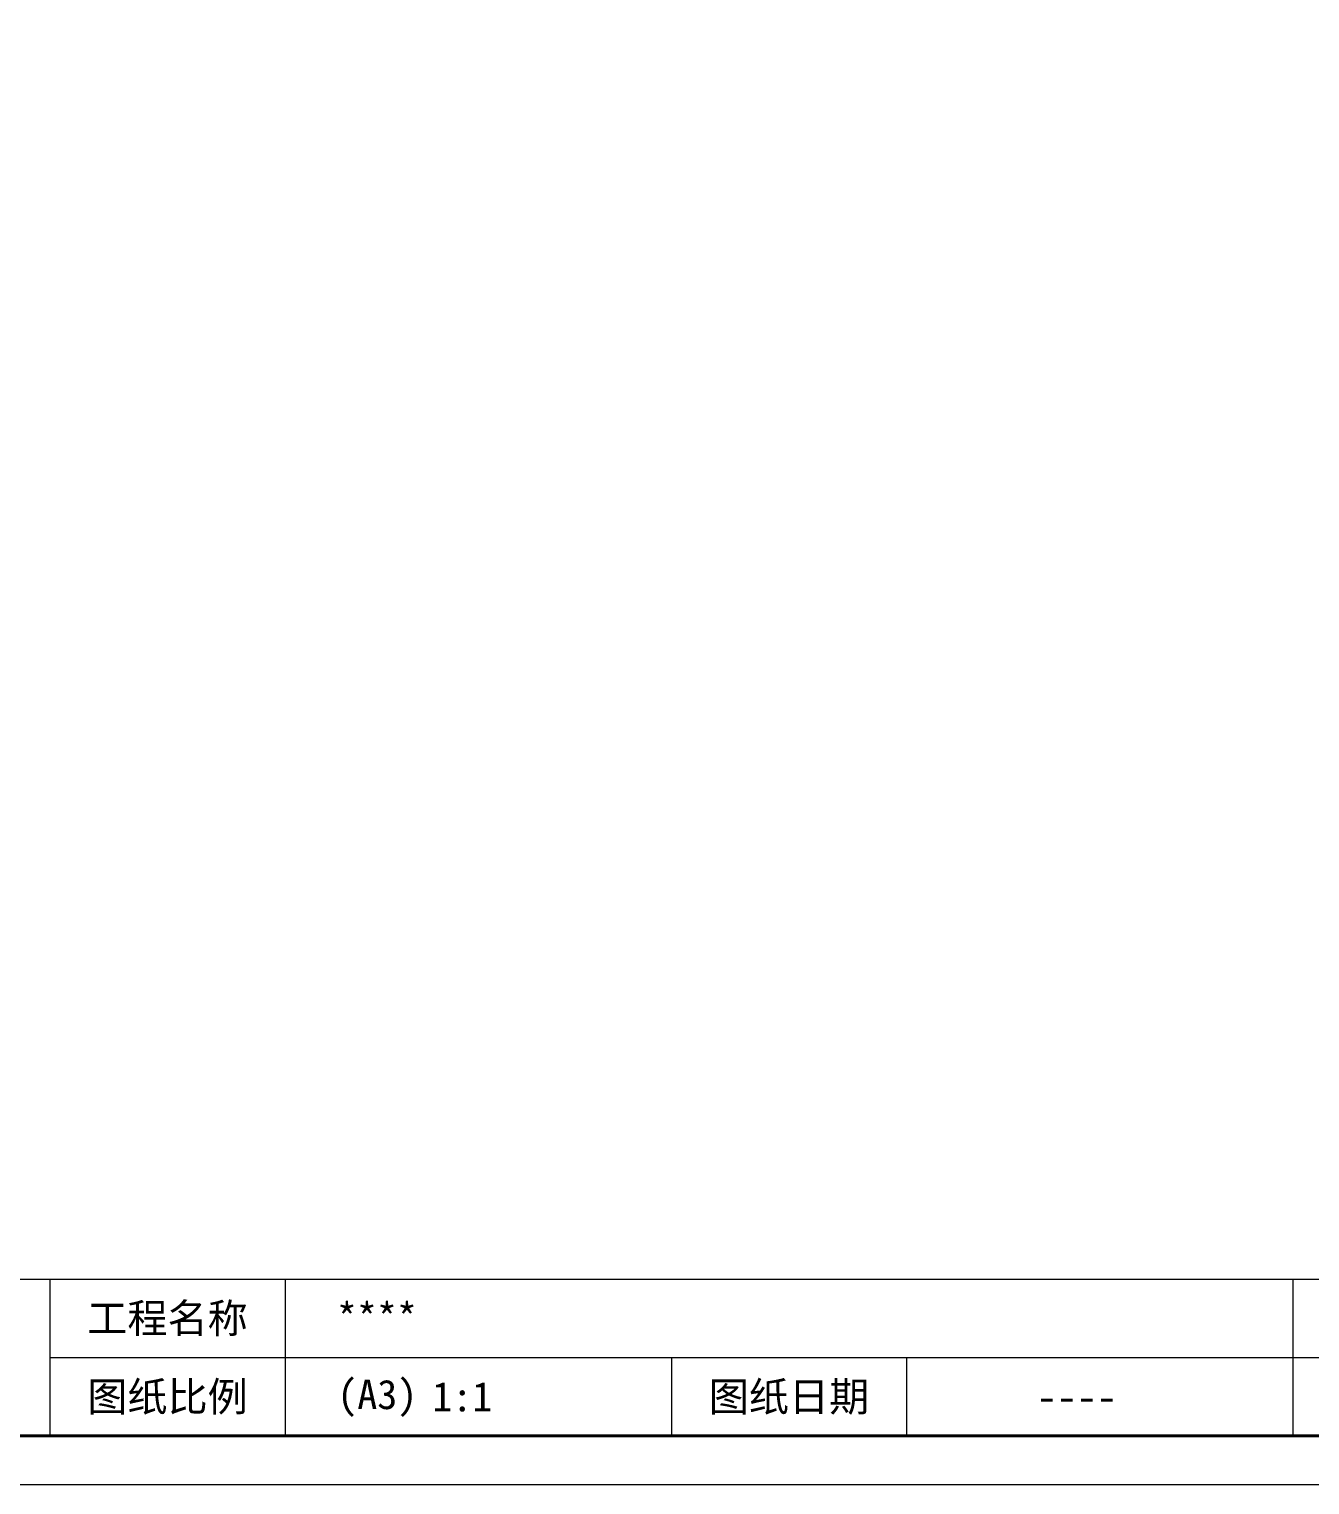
# Model space of a CAD drawing. Header units: millimetres. Extents: x 656 to 1522, y 1 to 298.
# Drawn here: x 737.3 to 867.9, y 0.5 to 149 of the extents above; entities that cross this region are included whole.
import ezdxf
from ezdxf.enums import TextEntityAlignment as Align

# ---------------------------------------------------------------- set-up
doc = ezdxf.new("R2010")
doc.units = ezdxf.units.MM
doc.header["$MEASUREMENT"] = 0
for name, color, linetype, lineweight in [('BF-图框', 125, 'Continuous', 15), ('BF-文字说明', 33, 'Continuous', 18), ('BF-电路', 6, 'Continuous', 9)]:
    doc.layers.add(name, color=color, linetype=linetype, lineweight=lineweight)
doc.styles.add('黑体', font='simhei.ttf', dxfattribs={"width": 0.7})

# ---------------------------------------------------------------- blocks, each defined once
blk = doc.blocks.new('BFA3H')
at = {"layer": 'BF-图框', "lineweight": 9}
for p, q in [((5, 21), (415, 21)), ((83.2, 21), (83.2, 5)), ((107.2, 21), (107.2, 5)), ((210, 21), (210, 5)), ((83.2, 13), (360.13, 13)), ((146.6, 13), (146.6, 5)), ((170.6, 13), (170.6, 5))]:
    blk.add_line(p, q, dxfattribs=at)
at = {"layer": 'BF-图框'}
blk.add_line((5, 5), (415, 5), dxfattribs=at)
at = {"layer": 'BF-图框', "const_width": 0.322}
blk.add_lwpolyline([(415, 292), (415, 5), (5, 5), (5, 292)], close=True, dxfattribs=at)
at = {"layer": 'BF-电路', "color": 6, "ltscale": 2}
blk.add_lwpolyline([(420, 297), (420, 0), (0, 0), (0, 297)], close=True, dxfattribs=at)
at = {"layer": 'BF-图框', "lineweight": 9, "style": '黑体'}
for s, p in [('工程名称', (95.2, 17)), ('图纸比例', (95.2, 9)), ('图纸日期', (158.6, 9))]:
    blk.add_text(s, height=3, dxfattribs=at).set_placement(p, align=Align.MIDDLE_CENTER)
at = {"layer": 'BF-文字说明', "style": '黑体'}
blk.add_text('(A3)', height=3, dxfattribs=at).set_placement((116.6, 9), align=Align.MIDDLE)
for tag, p in [('页码', (404.15, 288)), ('铝材颜色', (404.15, 280)), ('设计部门', (246.03, 17)), ('设计人员', (295.07, 17)), ('现场勘测', (345.62, 17)), ('日期', (187.97, 9)), ('深化部门', (246.03, 9)), ('图纸深化', (295.07, 9)), ('联系电话', (345.62, 9))]:
    blk.add_attdef(tag, text='', height=3, dxfattribs=at).set_placement(p, align=Align.MIDDLE_CENTER)
blk.add_attdef('工程名称', text='', height=3, dxfattribs=at).set_placement((112.47, 14.63), align=Align.BOTTOM_LEFT)
at = {"layer": 'BF-文字说明', "style": '黑体', "width": 0.9}
blk.add_attdef('图名', text='', height=3, dxfattribs=at).set_placement((387.56, 13), align=Align.MIDDLE_CENTER)
at = {"layer": 'BF-文字说明', "style": '黑体'}
blk.add_attdef('比例', text='', height=3, dxfattribs=at).set_placement((122.21, 9), align=Align.MIDDLE_LEFT)

msp = doc.modelspace()

# ---------------------------------------------------------------- block references
at = {"layer": 'BF-图框'}
ref = msp.add_blockref('BFA3H', (656.18, 0.54), dxfattribs=at)
ref.add_attrib('日期', '----', dxfattribs={"layer": 'BF-文字说明', "height": 3, "style": '黑体'}).set_placement((844.15, 9.54), align=Align.MIDDLE_CENTER)
ref.add_attrib('比例', '1:1', dxfattribs={"layer": 'BF-文字说明', "height": 3, "style": '黑体'}).set_placement((778.39, 9.54), align=Align.MIDDLE_LEFT)
ref.add_attrib('工程名称', '****', dxfattribs={"layer": 'BF-文字说明', "height": 3, "style": '黑体'}).set_placement((768.66, 15.17), align=Align.BOTTOM_LEFT)

doc.saveas('drawing.dxf')
